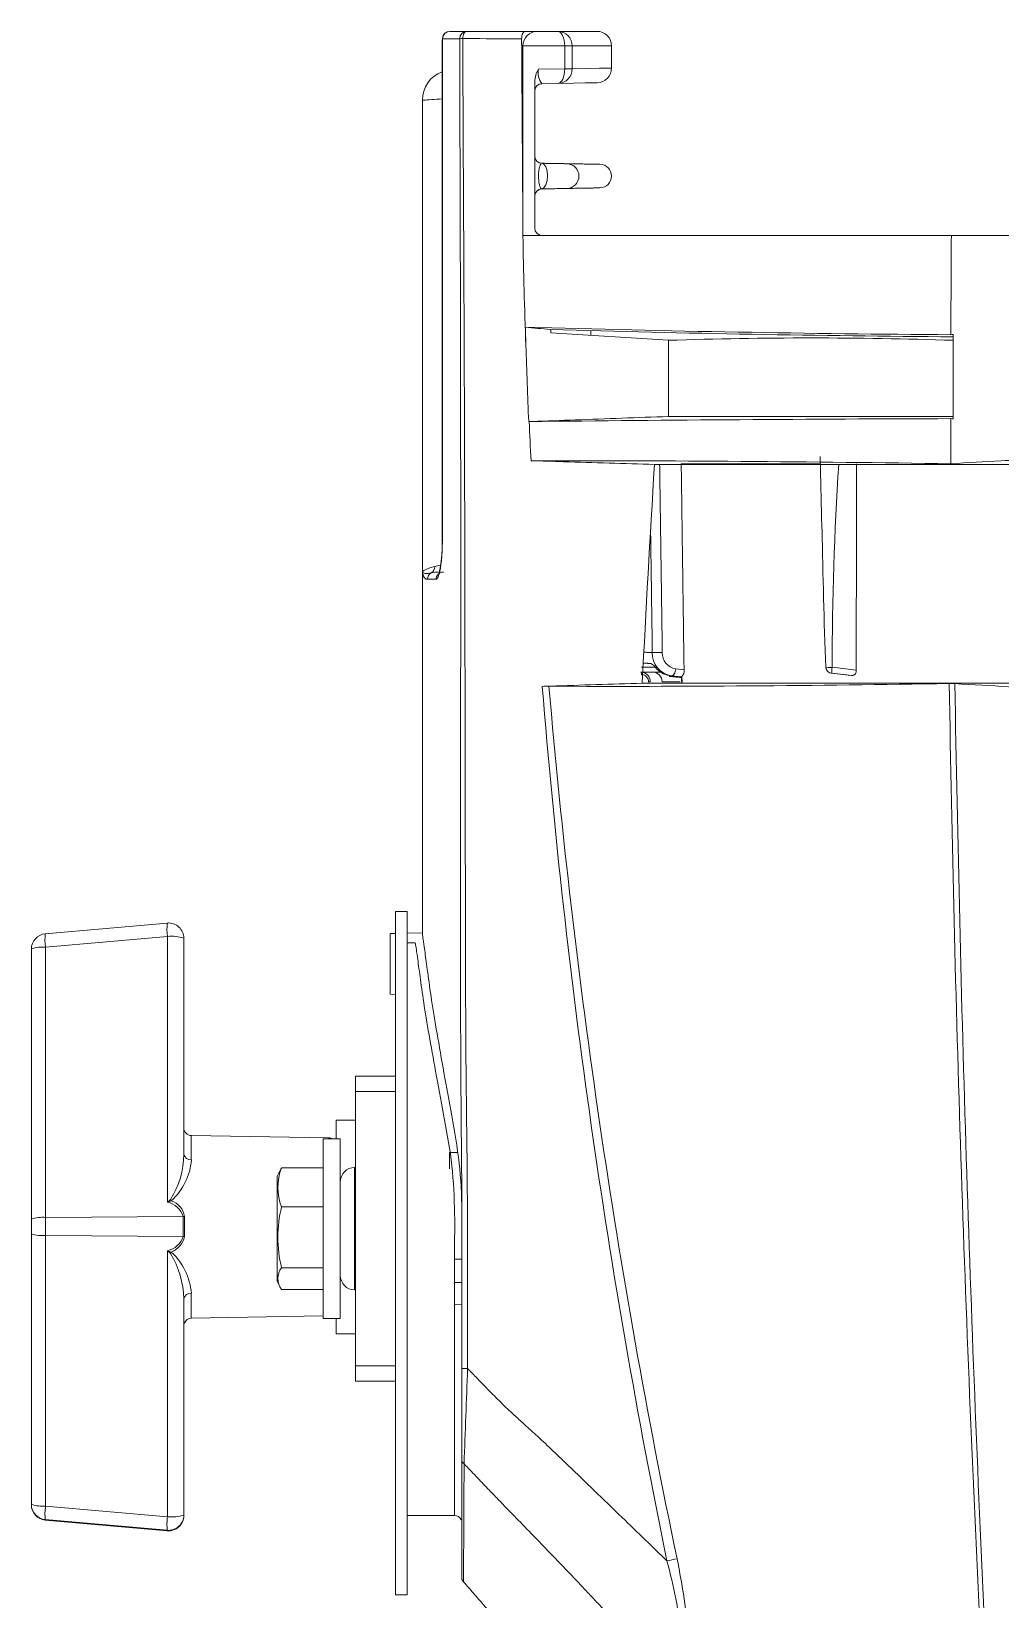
# Model space of a CAD drawing. Extents: x 9.3 to 87, y 1.1 to 68.8.
# Drawn here: x 32.32 to 36.29, y 6.65 to 13.08 of the extents above; entities that cross this region are included whole.
import ezdxf

# ---------------------------------------------------------------- set-up
doc = ezdxf.new("R2010")
doc.units = 0
doc.header["$MEASUREMENT"] = 0
doc.linetypes.add('SLD-Solid', pattern=[0])
doc.layers.add('OBJECT', color=7, linetype='CONTINUOUS')

msp = doc.modelspace()

# ---------------------------------------------------------------- linework, layer by layer
at = {"layer": 'OBJECT', "linetype": 'SLD-Solid', "lineweight": 15}
for p, q in [((34.0049, 13.0515), (34.0039, 13.0395)), ((34.0049, 13.0515), (34.0051, 13.049)), ((34.3445, 13.079), (34.3943, 13.079)), ((34.3943, 13.079), (34.4773, 13.079)), ((34.4773, 13.079), (34.6375, 13.079)), ((34.0038, 13.037), (34.0037, 10.989)), ((34.0041, 13.037), (34.0038, 13.037)), ((34.0039, 13.0395), (34.0041, 13.037)), ((34.3343, 12.243), (34.3343, 13.0194)), ((34.3343, 12.243), (34.3343, 13.019)), ((34.5055, 13.019), (34.3343, 13.019)), ((34.5055, 12.9256), (34.5055, 13.019)), ((34.5055, 13.019), (34.5361, 13.019)), ((34.5361, 13.019), (34.5361, 12.9256)), ((34.6975, 13.019), (34.5361, 13.019)), ((34.6975, 12.9284), (34.6975, 13.019)), ((34.3984, 12.9238), (34.5055, 12.9256)), ((34.5055, 12.9256), (34.5361, 12.9256)), ((34.3825, 12.8728), (34.3825, 12.273)), ((34.4784, 12.8656), (34.412, 12.8645)), ((33.9225, 12.7965), (33.9225, 10.8655)), ((36.0904, 12.243), (36.4106, 12.243)), ((34.9306, 11.813), (34.4494, 11.8438)), ((34.6125, 11.8524), (34.6125, 11.8333)), ((34.9306, 11.501), (34.9306, 11.813)), ((36.0985, 11.501), (34.9306, 11.501)), ((35.5533, 11.3373), (35.5601, 11.039)), ((35.5504, 11.3072), (34.9832, 11.3072)), ((34.8206, 10.4731), (34.8854, 10.4731)), ((34.826, 10.4538), (34.8649, 10.4538)), ((34.8649, 10.4538), (34.906, 10.4538)), ((34.9052, 10.4138), (34.9795, 10.4138)), ((34.9334, 10.4359), (34.9776, 10.4318)), ((34.9335, 10.4359), (34.9334, 10.4359)), ((34.9335, 10.4359), (34.9777, 10.4318)), ((34.9436, 10.4379), (34.9424, 10.4379)), ((34.9842, 10.4339), (34.9436, 10.4379)), ((34.9605, 10.4667), (34.9948, 10.4633)), ((34.9777, 10.4318), (34.9776, 10.4318)), ((34.9843, 10.4316), (34.9777, 10.4318)), ((34.9783, 10.4317), (34.9777, 10.4318)), ((35.598, 10.4497), (35.6799, 10.4391)), ((35.6005, 10.4494), (35.6815, 10.439)), ((35.6844, 10.439), (35.6008, 10.4494)), ((35.6013, 10.4737), (35.7006, 10.4613)), ((35.6844, 10.439), (35.6815, 10.439)), ((33.8125, 6.673), (33.8125, 9.473)), ((33.8125, 9.473), (33.8605, 9.473)), ((33.8605, 6.673), (33.8605, 9.473)), ((32.3766, 9.3813), (32.8766, 9.4252)), ((33.8125, 9.3828), (33.7905, 9.3825)), ((33.7905, 9.3825), (33.7905, 9.1335)), ((33.9227, 9.3848), (33.8605, 9.3837)), ((32.3195, 8.2116), (32.3195, 9.319)), ((32.8777, 9.3701), (32.3777, 9.3262)), ((32.3777, 9.3262), (32.3777, 8.2188)), ((32.8777, 8.2815), (32.8777, 9.3701)), ((32.9445, 9.363), (32.9445, 8.478)), ((33.7905, 9.1335), (33.8125, 9.1331)), ((33.6475, 8.798), (33.8125, 8.798)), ((33.6475, 8.798), (33.6475, 8.7355)), ((33.8125, 8.7355), (33.6475, 8.7355)), ((33.6475, 8.7355), (33.6475, 7.6105)), ((33.6475, 8.6177), (33.5695, 8.6177)), ((33.5695, 8.5405), (33.5695, 8.6177)), ((33.5388, 8.5448), (32.9752, 8.5547)), ((32.9752, 8.5547), (32.9752, 8.4551)), ((33.5855, 8.5405), (33.5155, 8.5405)), ((33.5155, 8.5405), (33.5155, 7.8055)), ((33.5388, 8.5405), (33.5388, 8.5448)), ((33.5855, 8.5405), (33.5855, 7.8055)), ((34.0668, 8.4845), (34.034, 8.4851)), ((34.034, 8.4851), (34.034, 8.4184)), ((33.5155, 8.4223), (33.3451, 8.4223)), ((33.6475, 8.4242), (33.6445, 8.4242)), ((33.6445, 8.4242), (33.6445, 7.9217)), ((33.3367, 8.4075), (33.3275, 8.3879)), ((33.3275, 8.3879), (33.3275, 7.958)), ((33.5155, 8.2624), (33.3451, 8.2624)), ((32.3195, 8.1517), (32.3195, 8.2116)), ((32.3777, 8.2188), (32.9418, 8.2234)), ((32.3777, 8.2188), (32.3777, 8.1452)), ((32.9418, 8.1411), (32.9418, 8.2234)), ((32.9473, 8.2234), (32.9473, 8.1411)), ((32.3195, 7.043), (32.3195, 8.1517)), ((32.3777, 8.1452), (32.3777, 7.0365)), ((32.3777, 8.1452), (32.9418, 8.1411)), ((32.8777, 6.9929), (32.8777, 8.0829)), ((34.0541, 8.048), (34.0841, 8.048)), ((33.5155, 8.0131), (33.3451, 8.0131)), ((32.9752, 7.9081), (32.9752, 7.8057)), ((33.3275, 7.958), (33.3367, 7.9384)), ((33.5155, 7.9237), (33.3451, 7.9237)), ((33.6445, 7.9217), (33.6475, 7.9217)), ((34.0541, 7.9525), (34.0841, 7.9531)), ((32.9445, 7.8854), (32.9445, 6.9994)), ((34.0541, 7.8612), (34.0855, 7.8617)), ((32.9752, 7.8057), (33.5155, 7.8152)), ((33.5155, 7.8055), (33.5855, 7.8055)), ((33.5695, 7.7427), (33.5695, 7.8055)), ((33.5695, 7.7427), (33.6475, 7.7427)), ((33.6475, 7.6105), (33.8125, 7.6105)), ((33.6475, 7.6105), (33.6475, 7.548)), ((33.8125, 7.548), (33.6475, 7.548)), ((32.3195, 7.0414), (32.3195, 7.043)), ((32.3777, 7.0365), (32.8777, 6.9929)), ((32.8766, 6.9371), (32.3766, 6.9807)), ((32.3766, 6.9807), (32.3766, 6.9791)), ((32.3766, 6.9791), (32.8766, 6.9352)), ((32.9445, 6.9994), (32.9445, 6.9975)), ((33.8605, 6.998), (34.0538, 6.998)), ((32.8766, 6.9352), (32.8766, 6.9371)), ((33.8125, 6.673), (33.8605, 6.673))]:
    msp.add_line(p, q, dxfattribs=at)
at = {"layer": 'OBJECT', "linetype": 'SLD-Solid', "lineweight": 15, "flags": 128}
for points in [[(34.0875, 13.0493), (34.0878, 13.0551), (34.0888, 13.0607), (34.0904, 13.0658), (34.0925, 13.0703), (34.0951, 13.074), (34.098, 13.0767), (34.1012, 13.0784), (34.1045, 13.079)], [(34.5055, 13.019), (34.5049, 13.0307), (34.5033, 13.0419), (34.5007, 13.0523), (34.4972, 13.0614), (34.493, 13.0688), (34.4881, 13.0744), (34.4828, 13.0778), (34.4773, 13.079)], [(34.5055, 12.9256), (34.5051, 12.914), (34.5037, 12.9028), (34.5012, 12.8924), (34.4979, 12.8834), (34.4937, 12.8759), (34.489, 12.8703), (34.4838, 12.8669), (34.4784, 12.8656)], [(34.5361, 12.9256), (34.5997, 12.9267), (34.6476, 12.9276), (34.6795, 12.9281), (34.6955, 12.9284), (34.6975, 12.9284)], [(34.6386, 12.8684), (34.6366, 12.8684), (34.6207, 12.8681), (34.589, 12.8676), (34.5415, 12.8667), (34.4784, 12.8656)], [(34.4114, 12.5385), (34.4207, 12.5345), (34.4284, 12.5234), (34.4336, 12.5069), (34.4353, 12.4873), (34.4335, 12.4675), (34.4283, 12.4504), (34.4205, 12.4385), (34.4113, 12.4335)], [(34.0041, 10.989), (34.0038, 10.989), (34.0038, 10.989)], [(34.0036, 10.9839), (34.0034, 10.9648), (34.0016, 10.9293), (33.9984, 10.8986), (33.9943, 10.874), (33.99, 10.858), (33.9886, 10.8545), (33.9914, 10.8577), (34.0007, 10.8629), (34.0082, 10.8628)], [(33.9225, 10.8655), (33.9225, 10.865), (33.9223, 10.8629)], [(33.9223, 10.8596), (33.9223, 10.7332), (33.9222, 10.4726), (33.9222, 10.2147), (33.9221, 9.9589), (33.9222, 9.7025), (33.9226, 9.4425), (33.9226, 9.3836)], [(34.8177, 10.4538), (34.8184, 10.4536), (34.819, 10.453), (34.8196, 10.452), (34.8201, 10.4506), (34.8206, 10.4489), (34.8208, 10.4471), (34.821, 10.445), (34.821, 10.443)], [(34.8557, 10.4138), (34.8559, 10.4137), (34.8557, 10.4135), (34.8553, 10.4134), (34.8545, 10.4133), (34.8535, 10.4132), (34.8523, 10.4131), (34.8508, 10.413), (34.8492, 10.413)], [(34.8826, 10.4662), (34.8829, 10.4661), (34.8834, 10.4661)], [(34.9605, 10.4667), (34.9597, 10.461), (34.9584, 10.4555), (34.9566, 10.4505), (34.9545, 10.4461), (34.952, 10.4426), (34.9493, 10.4399), (34.9464, 10.4384), (34.9436, 10.4379)], [(34.9842, 10.4343), (34.985, 10.4233), (34.9862, 10.4079)]]:
    msp.add_lwpolyline(points, dxfattribs=at)
at = {"layer": 'OBJECT', "linetype": 'SLD-Solid', "lineweight": 15}
for centre, radius, start, end in [((34.0348, 13.049), 0.03, 90, 175.22153), ((34.035, 13.0491), 0.0298, 90.29875, 180.29704), ((34.1048, 13.0492), 0.0297, 90.55643, 180.54658), ((34.0889, 12.7605), 0.2888, 90.27581, 92.74231), ((34.3943, 13.019), 0.06, 90.00033, 179.61736), ((34.4767, 13.0196), 0.0594, 359.42173, 89.41031), ((34.6375, 13.019), 0.06, 0, 90), ((34.0338, 13.037), 0.03, 175.25123, 180.00132), ((34.2743, 13.019), 0.06, 0, 0.3796), ((34.4829, 12.8694), 0.1004, 147.23992, 178.08289), ((34.4707, 12.9091), 0.0738, 168.53922, 217.23038), ((34.4767, 12.925), 0.0594, 271.5764, 0.61194), ((34.6375, 12.9284), 0.06, 271, 1.07594), ((34.0414, 12.8006), 0.1183, 108.54999, 181.94446), ((34.4125, 12.8345), 0.03, 91, 180), ((34.4125, 12.5684), 0.03, 180.00312, 268.84619), ((34.5132, 12.486), 0.0507, 271.7308, 88.20289), ((34.6492, 12.486), 0.0483, 270.9983, 89.0017), ((34.4125, 12.4036), 0.03, 92.30248, 179.97075), ((34.4125, 12.4035), 0.03, 91.00001, 179.99987), ((34.4125, 12.273), 0.03, 180.00023, 269.9997), ((36.7003, 95.9641), 84.1305, 268.395122, 269.583349), ((36.6748, 89.4693), 77.6441, 268.357293, 269.574752), ((35.5146, -5.6971), 17.5198, 88.08994, 91.91006), ((36.7605, -211.0045), 222.4976, 90.173088, 90.618218), ((34.4332, -98.3758), 109.6956, 89.135218, 90.034129), ((49.3502, 10.4385), 13.7489, 176.38896, 179.85328), ((64.0386, 11.4949), 28.4816, 180.91766, 182.05662), ((33.9926, 10.7646), 0.1228, 99.33128, 124.78497), ((33.9431, 10.8854), 0.0297, 300.72681, 0.83539), ((33.9734, 10.834), 0.03, 120.2764, 179.9938), ((34.0085, 10.834), 0.0301, 134.31301, 180.00362), ((34.8033, 10.4043), 0.1011, 37.65498, 57.07428), ((34.8852, 10.9851), 0.4516, 267.39951, 272.60049), ((34.9597, 10.5315), 0.095, 178.51691, 260.23747), ((34.9699, 10.5303), 0.0643, 176.747, 261.6581), ((34.8169, 10.415), 0.0389, 358.32592, 88.77821), ((34.8205, 10.4142), 0.0287, 357.45926, 88.96861), ((34.8645, 10.4131), 0.0407, 1.00201, 89.35736), ((34.9519, 10.5336), 0.0961, 224.57613, 264.3617), ((34.9786, 10.4417), 0.01, 264.7143, 268.60644), ((34.9621, 10.4588), 0.033, 314.54495, 7.93595), ((35.6004, 10.4746), 0.0252, 187.53592, 270.33979), ((35.6604, 10.4596), 0.0604, 168.09176, 189.64059), ((64.0318, 12.7886), 29.7145, 184.62022, 191.60393), ((34.7152, 90.8984), 80.5033, 269.804934, 270.972695), ((64.4518, 12.9746), 30.1213, 184.91169, 191.78931), ((156.1035, 12.3869), 120.038, 180.945245, 182.801591), ((166.7816, 12.5896), 130.695, 180.957175, 182.66167), ((33.0947, 9.402), 0.2194, 173.91815, 188.34378), ((32.882, 9.363), 0.0625, 90, 95.01863), ((32.882, 9.363), 0.0625, 0.00058, 95.00019), ((32.382, 9.319), 0.0625, 94.99961, 179.9995), ((32.364, 9.1976), 0.1294, 83.94967, 110.12543), ((32.5947, 9.3581), 0.2194, 173.91832, 188.34377), ((32.895, 9.2164), 0.1547, 71.31701, 96.42849), ((32.9758, 8.5859), 0.0313, 180, 269), ((33.5383, 8.5136), 0.0313, 59.29397, 89), ((32.5962, 8.4802), 0.3483, 327.44347, 359.63407), ((32.726, 8.4732), 0.2499, 311.98227, 355.83327), ((32.972, 8.4828), 0.0279, 189.88899, 276.59522), ((33.5431, 8.3423), 0.2136, 158.02412, 201.97588), ((33.6455, 8.3642), 0.06, 91, 180), ((33.047, 8.3873), 0.1834, 211.02492, 212.99387), ((32.8591, 8.1965), 0.0869, 17.96629, 77.6768), ((32.8681, 8.2114), 0.0801, 8.61383, 71.75276), ((33.8433, 8.1377), 0.5136, 165.9544, 194.0456), ((32.364, 8.0902), 0.1294, 83.94966, 110.12545), ((32.9462, 7.6815), 0.5419, 89.88453, 90.46082), ((32.364, 8.286), 0.1415, 251.68319, 275.54744), ((32.859, 8.1679), 0.0871, 282.40354, 342.06955), ((32.8564, 8.1628), 0.0934, 293.17115, 346.57523), ((32.9462, 8.7391), 0.5981, 269.58236, 270.10453), ((33.0529, 7.9734), 0.1904, 147.08398, 148.98335), ((32.5705, 7.8765), 0.3741, 1.35804, 31.41404), ((32.7173, 7.887), 0.2588, 4.67905, 47.19962), ((33.4025, 7.9684), 0.0728, 142.09187, 217.90813), ((33.6455, 7.9817), 0.06, 180, 269), ((32.9719, 7.8805), 0.0279, 83.20877, 169.75087), ((32.9758, 7.7745), 0.0313, 91, 180), ((34.1023, 5.068), 2.5319, 89.87523, 90.41812), ((78.613, 5.7502), 44.5436, 177.62003, 178.12283), ((34.1055, 7.2273), 0.0217, 181.86544, 235.90784), ((118.3695, 6.5839), 84.2785, 179.574818, 179.903691), ((32.364, 7.1773), 0.1415, 251.6832, 275.54739), ((32.382, 7.043), 0.0625, 180.0005, 265.00039), ((32.382, 7.0414), 0.0625, 180.00046, 265.00043), ((32.6011, 7.0042), 0.2257, 171.78696, 185.9782), ((33.1011, 6.9607), 0.2257, 171.78691, 185.97839), ((32.882, 6.9994), 0.0625, 264.99965, 359.99951), ((32.882, 6.9975), 0.0625, 264.99978, 359.99938), ((32.895, 7.1614), 0.1694, 264.1233, 286.99199), ((34.0538, 6.968), 0.03, 22.50673, 90), ((33.1294, 15.437), 8.8101, 281.75793, 282.03212), ((32.936, 6.2664), 2.0621, 6.47266, 15.33428), ((34.1138, 6.7399), 0.03, 179.99967, 190.04613), ((34.1138, 6.7399), 0.03, 179.99967, 190.04613), ((34.1248, 6.7536), 0.0438, 207.96869, 219.79716)]:
    msp.add_arc(centre, radius, start, end, dxfattribs=at)
msp.add_ellipse((38.1691, 10.122), major_axis=(3.6146, -0.2985), ratio=0.028889, start_param=2.657189, end_param=2.681949, dxfattribs=at)
for points, degree in [([(34.0051, 13.049), (34.0048, 13.045), (34.0045, 13.041), (34.0041, 13.037)], 3), ([(34.0751, 13.049), (34.0482, 13.049), (34.0249, 13.049), (34.0051, 13.049)], 3), ([(34.0348, 13.079), (34.0545, 13.079), (34.0778, 13.079), (34.1045, 13.079)], 3), ([(34.329, 13.0486), (34.3309, 12.78), (34.3326, 12.5115), (34.3343, 12.243)], 3), ([(34.0041, 13.037), (34.0041, 12.3543), (34.0045, 11.6717), (34.0041, 10.989)], 3), ([(34.3343, 12.243), (34.3368, 12.0931), (34.3411, 11.9434), (34.3466, 11.7937)], 3), ([(36.0904, 12.243), (36.0895, 12.1073), (36.0889, 11.9716), (36.0885, 11.8359)], 3), ([(34.3441, 11.8667), (34.3449, 11.8423), (34.3457, 11.818), (34.3466, 11.7937)], 3), ([(34.4494, 11.8438), (34.4493, 11.8482), (34.4491, 11.8527), (34.449, 11.8571)], 3), ([(36.0885, 11.8359), (36.0919, 11.8362), (36.0952, 11.8365), (36.0985, 11.8368)], 3), ([(36.0985, 11.4916), (36.0985, 11.6067), (36.0985, 11.7218), (36.0985, 11.8368)], 3), ([(34.3466, 11.7923), (34.3466, 11.7928), (34.3466, 11.7932), (34.3466, 11.7937)], 3), ([(34.3466, 11.7923), (34.3499, 11.6882), (34.3537, 11.5841), (34.3581, 11.48)], 3), ([(34.3598, 11.4801), (34.3592, 11.48), (34.3586, 11.48), (34.3581, 11.48)], 3), ([(34.3598, 11.4801), (34.3623, 11.4266), (34.365, 11.3732), (34.3678, 11.3198)], 3), ([(36.0883, 11.492), (36.0884, 11.4304), (36.0886, 11.3689), (36.0888, 11.3073)], 3), ([(36.0985, 11.4916), (36.0951, 11.4918), (36.0917, 11.4919), (36.0883, 11.492)], 3), ([(34.3678, 11.3198), (34.4122, 11.3184), (34.4565, 11.317), (34.5009, 11.3157)], 3), ([(34.5009, 11.3157), (34.6251, 11.3119), (34.7494, 11.3081), (34.8737, 11.3044)], 3), ([(34.8234, 10.4081), (34.8383, 10.707), (34.8551, 11.0058), (34.8737, 11.3044)], 3), ([(34.8737, 11.3044), (34.8814, 11.3044), (34.8893, 11.3044), (34.8972, 11.3044)], 3), ([(34.8948, 11.3044), (34.9057, 10.534)], 1), ([(34.9832, 11.3072), (34.9948, 10.4633)], 1), ([(35.7006, 10.4613), (35.7015, 11.3072)], 1), ([(33.9946, 10.864), (33.9803, 10.864), (33.9682, 10.8623), (33.9582, 10.8599)], 3), ([(33.9784, 10.834), (33.9639, 10.834), (33.9522, 10.834), (33.9433, 10.834)], 3), ([(34.8279, 10.4898), (34.8583, 10.4892)], 1), ([(34.8305, 10.5348), (34.8647, 10.534)], 1), ([(35.5754, 10.4728), (35.5754, 10.4713)], 1), ([(35.6008, 10.4494), (35.6005, 10.4494)], 1), ([(35.6013, 10.472), (35.6013, 10.4737)], 1), ([(35.6815, 10.439), (35.68, 10.4393)], 1), ([(34.4139, 10.3951), (34.4246, 10.3954), (34.4352, 10.3958), (34.4459, 10.3961)], 3), ([(34.4139, 10.3951), (34.425, 10.3954), (34.4345, 10.3956), (34.4411, 10.3956)], 3), ([(34.4459, 10.3961), (34.5718, 10.4003), (34.6976, 10.4043), (34.8234, 10.4081)], 3), ([(34.8234, 10.4081), (34.8396, 10.408), (34.8562, 10.408), (34.8732, 10.4079)], 3), ([(36.5445, 10.3812), (36.398, 10.3893), (36.2515, 10.3976), (36.1049, 10.4063)], 3), ([(33.8932, 9.3443), (33.8823, 9.3444), (33.8714, 9.3444), (33.8605, 9.3444)], 3), ([(33.3451, 8.4223), (33.3381, 8.4069)], 1)]:
    msp.add_open_spline(points, degree=degree, dxfattribs=at)
for points, knots in [([(34.0838, 7.5998), (34.0838, 7.7134), (34.0839, 7.8269), (34.0839, 7.9972), (34.0839, 8.0539), (34.0838, 8.1675), (34.0839, 8.2242), (34.0837, 8.3945), (34.0823, 8.508), (34.0802, 8.7351), (34.0796, 8.8486), (34.0788, 9.0757), (34.0788, 9.1892), (34.0788, 9.4163), (34.0788, 9.5298), (34.0789, 9.8704), (34.079, 10.0974), (34.0792, 10.5515), (34.0793, 10.7786), (34.0793, 11.2327), (34.0791, 11.4598), (34.0784, 11.9138), (34.0778, 12.1409), (34.0764, 12.5949), (34.0758, 12.8219), (34.0751, 13.049)], [0, 0, 0, 0, 0.0625, 0.0625, 0.09375, 0.09375, 0.125, 0.125, 0.1875, 0.1875, 0.25, 0.25, 0.3125, 0.3125, 0.375, 0.375, 0.5, 0.5, 0.625, 0.625, 0.75, 0.75, 0.875, 0.875, 1, 1, 1, 1]), ([(34.0875, 13.0493), (34.0887, 12.8223), (34.0898, 12.5952), (34.0921, 12.1412), (34.0931, 11.9141), (34.0948, 11.46), (34.0954, 11.233), (34.0964, 10.7788), (34.0968, 10.5517), (34.0975, 10.0976), (34.0979, 9.8705), (34.0985, 9.5299), (34.0988, 9.4164), (34.0993, 9.1893), (34.0995, 9.0758), (34.101, 8.8487), (34.102, 8.7352), (34.1048, 8.5081), (34.1063, 8.3946), (34.107, 8.1675), (34.1071, 8.054), (34.1075, 7.8269), (34.1077, 7.7134), (34.1078, 7.5999)], [0, 0, 0, 0, 0.125, 0.125, 0.25, 0.25, 0.375, 0.375, 0.5, 0.5, 0.625, 0.625, 0.6875, 0.6875, 0.75, 0.75, 0.8125, 0.8125, 0.875, 0.875, 0.9375, 0.9375, 1, 1, 1, 1]), ([(34.329, 13.0486), (34.3125, 13.0486), (34.2961, 13.0487), (34.2796, 13.0487), (34.2155, 13.0489), (34.1515, 13.0491), (34.0875, 13.0493)], [0, 0, 0, 0, 0.001524, 0.001524, 0.001524, 0.007445876, 0.007445876, 0.007445876, 0.007445876]), ([(34.1045, 13.079), (34.143, 13.079), (34.1816, 13.079), (34.2201, 13.079), (34.2616, 13.079), (34.303, 13.079), (34.3445, 13.079)], [0, 0, 0, 0, 0.003565496, 0.003565496, 0.003565496, 0.007398941, 0.007398941, 0.007398941, 0.007398941]), ([(34.3445, 13.079), (34.3424, 13.079), (34.3404, 13.0782), (34.3366, 13.0751), (34.3349, 13.0729), (34.3306, 13.0644), (34.329, 13.0565), (34.329, 13.0486)], [0, 0, 0, 0, 0.25, 0.25, 0.5, 0.5, 1, 1, 1, 1]), ([(34.3821, 13.079), (34.3923, 13.079), (34.4172, 13.079), (34.4432, 13.079), (34.4588, 13.079), (34.4583, 13.079), (34.4582, 13.079)], [0, 0, 0, 0, 0.208737, 0.512101, 0.815465, 1, 1, 1, 1]), ([(34.0037, 12.8021), (33.9884, 12.8011), (33.9543, 12.7986), (33.9274, 12.7967), (33.9251, 12.7966), (33.924, 12.7965)], [0, 0, 0, 0, 0.307524, 0.683228, 1, 1, 1, 1]), ([(34.4119, 12.5384), (34.4103, 12.5384), (34.4088, 12.5374), (34.4058, 12.5332), (34.4044, 12.53), (34.4024, 12.5235), (34.4018, 12.5211), (34.4007, 12.5156), (34.4002, 12.5126), (34.3994, 12.5061), (34.3991, 12.5025), (34.3986, 12.4952), (34.3985, 12.4914), (34.3984, 12.4836), (34.3985, 12.4797), (34.3989, 12.4723), (34.3992, 12.4686), (34.4003, 12.4585), (34.4013, 12.4526), (34.405, 12.4388), (34.4082, 12.4341), (34.4113, 12.4335)], [0, 0, 0, 0, 0.125, 0.125, 0.25, 0.25, 0.3125, 0.3125, 0.375, 0.375, 0.4375, 0.4375, 0.5, 0.5, 0.5625, 0.5625, 0.625, 0.625, 0.75, 0.75, 1, 1, 1, 1]), ([(34.4114, 12.5385), (34.4141, 12.5384), (34.4193, 12.5383), (34.427, 12.5382), (34.4344, 12.5381), (34.4415, 12.5379), (34.4484, 12.5378), (34.455, 12.5377), (34.4613, 12.5376), (34.4675, 12.5375), (34.4733, 12.5374), (34.4808, 12.5372), (34.4893, 12.5371), (34.4981, 12.5369), (34.5053, 12.5368), (34.511, 12.5367), (34.5136, 12.5367), (34.5148, 12.5366)], [0, 0, 0, 0, 0.050185, 0.100023, 0.149614, 0.199062, 0.248473, 0.29795, 0.347598, 0.397519, 0.447817, 0.498589, 0.600283, 0.700421, 0.799846, 0.89942, 1, 1, 1, 1]), ([(34.5148, 12.5366), (34.5187, 12.5366), (34.5264, 12.5364), (34.5374, 12.5363), (34.5475, 12.5361), (34.557, 12.5359), (34.5657, 12.5358), (34.5798, 12.5355), (34.5975, 12.5352), (34.6139, 12.5349), (34.6251, 12.5347), (34.6327, 12.5346), (34.639, 12.5345), (34.6439, 12.5344), (34.6473, 12.5343), (34.6496, 12.5343), (34.6499, 12.5343), (34.65, 12.5343)], [0, 0, 0, 0, 0.045157, 0.088912, 0.131266, 0.172222, 0.211781, 0.249947, 0.374926, 0.499933, 0.571396, 0.64283, 0.714247, 0.78566, 0.857081, 0.928524, 1, 1, 1, 1]), ([(34.4113, 12.4335), (34.4113, 12.4335), (34.4113, 12.4335), (34.4113, 12.4335), (34.4115, 12.4335), (34.4118, 12.4335), (34.412, 12.4335), (34.412, 12.4335), (34.412, 12.4335), (34.412, 12.4335)], [-0.00000006, -0.00000006, -0.00000006, -0.00000006, 0, 0, 0, 0.00008830403, 0.00008830403, 0.00008830403, 0.00008836403, 0.00008836403, 0.00008836403, 0.00008836403]), ([(34.5148, 12.4353), (34.5142, 12.4353), (34.513, 12.4352), (34.5107, 12.4352), (34.508, 12.4351), (34.5049, 12.4351), (34.5015, 12.435), (34.4976, 12.435), (34.4934, 12.4349), (34.4887, 12.4348), (34.4837, 12.4347), (34.4766, 12.4346), (34.4672, 12.4344), (34.4549, 12.4342), (34.4415, 12.434), (34.4273, 12.4337), (34.4171, 12.4336), (34.412, 12.4335)], [0, 0, 0, 0, 0.051065, 0.101782, 0.15226, 0.202611, 0.252946, 0.303378, 0.354018, 0.404976, 0.456361, 0.508278, 0.608033, 0.7063, 0.803854, 0.90149, 1, 1, 1, 1]), ([(34.65, 12.4376), (34.65, 12.4376), (34.6499, 12.4376), (34.6492, 12.4376), (34.6482, 12.4376), (34.6467, 12.4376), (34.6449, 12.4375), (34.6427, 12.4375), (34.6401, 12.4375), (34.637, 12.4374), (34.6336, 12.4373), (34.6298, 12.4373), (34.6256, 12.4372), (34.6209, 12.4371), (34.6122, 12.437), (34.5975, 12.4367), (34.5748, 12.4363), (34.5473, 12.4358), (34.526, 12.4355), (34.5148, 12.4353)], [0, 0, 0, 0, 0.038484, 0.076959, 0.115425, 0.153885, 0.19234, 0.230793, 0.269246, 0.307701, 0.346159, 0.384623, 0.423094, 0.461574, 0.500066, 0.625046, 0.750054, 0.868724, 1, 1, 1, 1]), ([(34.3343, 12.243), (34.4462, 12.243), (34.5677, 12.243), (34.7643, 12.243), (34.832, 12.243), (34.9717, 12.243), (35.0436, 12.243), (35.1548, 12.243), (35.1923, 12.243), (35.2683, 12.243), (35.3067, 12.243), (35.4232, 12.243), (35.5026, 12.243), (35.7458, 12.243), (35.9147, 12.243), (36.0904, 12.243)], [0, 0, 0, 0, 0.25, 0.25, 0.375, 0.375, 0.5, 0.5, 0.5625, 0.5625, 0.625, 0.625, 0.75, 0.75, 1, 1, 1, 1]), ([(34.449, 11.8571), (34.4483, 11.8572), (34.4476, 11.8573), (34.4469, 11.8573), (34.4126, 11.8605), (34.3784, 11.8636), (34.3441, 11.8667)], [0.01228681, 0.01228681, 0.01228681, 0.01228681, 0.012341304, 0.012341304, 0.012341304, 0.014962425, 0.014962425, 0.014962425, 0.014962425]), ([(34.3581, 11.48), (34.3634, 11.4802), (34.3687, 11.4804), (34.374, 11.4806), (34.4324, 11.4827), (34.4908, 11.4848), (34.5492, 11.487), (34.6128, 11.4893), (34.6764, 11.4916), (34.7399, 11.4939), (34.8035, 11.4963), (34.8671, 11.4986), (34.9306, 11.501)], [0.01296288, 0.01296288, 0.01296288, 0.01296288, 0.01336678, 0.01336678, 0.01336678, 0.01782238, 0.01782238, 0.01782238, 0.02267014, 0.02267014, 0.02267014, 0.0275179, 0.0275179, 0.0275179, 0.0275179]), ([(36.0888, 11.3073), (36.1573, 11.3114), (36.2259, 11.3154), (36.2944, 11.3193), (36.3825, 11.3243), (36.4706, 11.3293), (36.5587, 11.3342)], [0, 0, 0, 0, 0.01018856, 0.01018856, 0.01018856, 0.02327874, 0.02327874, 0.02327874, 0.02327874]), ([(36.7365, 11.3044), (36.642, 11.3044), (36.5491, 11.3044), (36.4124, 11.3044), (36.3672, 11.3044), (36.2777, 11.3044), (36.2334, 11.3044), (36.1023, 11.3044), (36.0172, 11.3044), (35.893, 11.3044), (35.8521, 11.3044), (35.7716, 11.3044), (35.7318, 11.3044), (35.6148, 11.3044), (35.5396, 11.3044), (35.4309, 11.3044), (35.3954, 11.3044), (35.3258, 11.3044), (35.2916, 11.3044), (35.1249, 11.3044), (35.0045, 11.3044), (34.8972, 11.3044)], [0, 0, 0, 0, 0.125, 0.125, 0.1875, 0.1875, 0.25, 0.25, 0.375, 0.375, 0.4375, 0.4375, 0.5, 0.5, 0.625, 0.625, 0.6875, 0.6875, 0.75, 0.75, 1, 1, 1, 1]), ([(34.0041, 10.989), (34.0041, 10.9773), (34.0039, 10.966), (34.0032, 10.9493), (34.0029, 10.9438), (34.0022, 10.9332), (34.0019, 10.9281), (34.0006, 10.9132), (33.9996, 10.9039), (33.9974, 10.8872), (33.9962, 10.8797), (33.9937, 10.8664), (33.9923, 10.8606), (33.9896, 10.8508), (33.9882, 10.8468), (33.9854, 10.8403), (33.984, 10.838), (33.9812, 10.8348), (33.9798, 10.834), (33.9784, 10.834)], [0, 0, 0, 0, 0.125, 0.125, 0.1875, 0.1875, 0.25, 0.25, 0.375, 0.375, 0.5, 0.5, 0.625, 0.625, 0.75, 0.75, 0.875, 0.875, 1, 1, 1, 1]), ([(34.8647, 10.534), (34.8644, 10.554), (34.863, 10.6538), (34.8607, 10.8167), (34.8588, 10.9597), (34.8579, 11.0227)], [0, 0, 0, 0, 0.122615, 0.613076, 1, 1, 1, 1]), ([(33.9433, 10.834), (33.9416, 10.8342), (33.9341, 10.835), (33.9259, 10.8451), (33.9213, 10.8632), (33.9225, 10.8598), (33.9226, 10.8596)], [0, 0, 0, 0, 0.131335, 0.551314, 0.971316, 1, 1, 1, 1]), ([(33.9582, 10.8599), (33.9558, 10.8594), (33.9435, 10.8569), (33.9277, 10.8578), (33.9223, 10.8631), (33.9224, 10.8629), (33.9224, 10.8629)], [0, 0, 0, 0, 0.103459, 0.535457, 0.988226, 1, 1, 1, 1]), ([(33.9224, 10.8629), (33.9224, 10.8629), (33.9224, 10.8629), (33.9245, 10.8599), (33.9326, 10.8561), (33.9472, 10.8583), (33.9489, 10.8586)], [0, 0, 0, 0, 0.029899, 0.204716, 0.904422, 1, 1, 1, 1]), ([(33.9727, 10.8858), (33.9799, 10.8884), (33.9873, 10.891), (33.997, 10.8918), (33.9973, 10.8918)], [0, 0, 0, 0, 0.975372, 1, 1, 1, 1]), ([(33.9226, 10.8596), (33.9231, 10.8578), (33.9242, 10.854), (33.9328, 10.835), (33.9408, 10.8342), (33.9433, 10.834)], [0, 0, 0, 0, 0.390963, 0.810988, 1, 1, 1, 1]), ([(34.9424, 10.4379), (34.9484, 10.4373), (34.9589, 10.4363), (34.9697, 10.4353), (34.9744, 10.4348)], [0, 0, 0, 0, 0.560904, 1, 1, 1, 1]), ([(34.9843, 10.4343), (34.9843, 10.4343), (34.9841, 10.4345), (34.9848, 10.4349), (34.9853, 10.4353)], [0, 0, 0, 0, 0.241606, 1, 1, 1, 1]), ([(34.9853, 10.4353), (34.9858, 10.4286), (34.9865, 10.4195), (34.9872, 10.4104), (34.9873, 10.4079)], [0, 0, 0, 0, 0.728219, 1, 1, 1, 1]), ([(35.5754, 10.4713), (35.578, 10.4715), (35.5834, 10.4719), (35.5952, 10.472), (35.6013, 10.472)], [0, 0, 0, 0, 0.488034, 1, 1, 1, 1]), ([(35.7006, 10.4613), (35.7004, 10.4587), (35.7, 10.4535), (35.6971, 10.4467), (35.6928, 10.4417), (35.6883, 10.4393), (35.6854, 10.4391), (35.6844, 10.439)], [0, 0, 0, 0, 0.221449, 0.442935, 0.66337, 0.882265, 1, 1, 1, 1]), ([(34.873, 10.4079), (34.8873, 10.4079), (34.9016, 10.4079), (34.9307, 10.4079), (34.9455, 10.4079), (34.9906, 10.4079), (35.0215, 10.4079), (35.1173, 10.4079), (35.1848, 10.4079), (35.2917, 10.4079), (35.3282, 10.4079), (35.4028, 10.4079), (35.4409, 10.4079), (35.5576, 10.4079), (35.6387, 10.4079), (35.8071, 10.4079), (35.8941, 10.4079), (36.0733, 10.4079), (36.1654, 10.4079), (36.4499, 10.4079), (36.6473, 10.4079), (36.8525, 10.4079)], [0, 0, 0, 0, 0.03125, 0.03125, 0.0625, 0.0625, 0.125, 0.125, 0.25, 0.25, 0.3125, 0.3125, 0.375, 0.375, 0.5, 0.5, 0.625, 0.625, 0.75, 0.75, 1, 1, 1, 1]), ([(36.0818, 10.4067), (36.0866, 10.4067), (36.0909, 10.4067), (36.0987, 10.4066), (36.1021, 10.4065), (36.1049, 10.4063)], [0, 0, 0, 0, 0.5, 0.5, 1, 1, 1, 1]), ([(33.9228, 9.3772), (33.9227, 9.3797), (33.9227, 9.3816), (33.9227, 9.3841), (33.9227, 9.3848), (33.9227, 9.3848)], [0, 0, 0, 0, 0.5, 0.5, 1, 1, 1, 1]), ([(34.0538, 7.0002), (34.0538, 7.0017), (34.0538, 7.0048), (34.0538, 7.0501), (34.0538, 7.1258), (34.0537, 7.233), (34.0537, 7.3655), (34.0538, 7.5223), (34.0539, 7.6936), (34.0543, 7.8767), (34.0534, 8.0653), (34.0564, 8.261), (34.0441, 8.4568), (34.0076, 8.6447), (33.9766, 8.8175), (33.9482, 8.9721), (33.9268, 9.1032), (33.9121, 9.2111), (33.9023, 9.283), (33.8958, 9.3274), (33.8941, 9.3387), (33.8932, 9.3443)], [0, 0, 0, 0, 0.047066, 0.101199, 0.156901, 0.211034, 0.266736, 0.320868, 0.376569, 0.428352, 0.481504, 0.53519, 0.590535, 0.645599, 0.702241, 0.755199, 0.809618, 0.86329, 0.918508, 0.958929, 1, 1, 1, 1]), ([(33.9228, 9.3772), (33.9234, 9.3727), (33.9248, 9.3635), (33.9317, 9.3155), (33.9419, 9.2385), (33.9564, 9.1294), (33.9782, 8.9934), (34.0065, 8.8359), (34.0377, 8.6588), (34.0734, 8.4699), (34.0868, 8.2675), (34.084, 8.1273), (34.0841, 7.9932), (34.0841, 7.8654), (34.084, 7.6829), (34.0838, 7.5077), (34.0837, 7.3472), (34.0837, 7.2603), (34.0837, 7.2178)], [0, 0, 0, 0, 0.058692, 0.118695, 0.185519, 0.254206, 0.321207, 0.390143, 0.45783, 0.527371, 0.59493, 0.664892, 0.668685, 0.731589, 0.79606, 0.863705, 0.933314, 1, 1, 1, 1]), ([(32.8777, 8.2815), (32.8778, 8.2816), (32.8818, 8.2854), (32.8858, 8.2892), (32.8898, 8.2928)], [0, 0, 0, 0, 0.023653, 1, 1, 1, 1]), ([(32.8931, 8.2874), (32.8881, 8.2855), (32.8829, 8.2836), (32.8778, 8.2815), (32.8777, 8.2815)], [0, 0, 0, 0, 0.976244, 1, 1, 1, 1]), ([(32.8777, 8.0829), (32.8778, 8.0828), (32.8829, 8.0808), (32.8881, 8.0788), (32.8931, 8.0769)], [0, 0, 0, 0, 0.023756, 1, 1, 1, 1]), ([(32.8898, 8.0715), (32.8858, 8.0752), (32.8818, 8.0789), (32.8778, 8.0828), (32.8777, 8.0829)], [0, 0, 0, 0, 0.976348, 1, 1, 1, 1]), ([(34.0838, 7.2266), (34.0838, 7.2374), (34.0838, 7.2493), (34.0838, 7.2748), (34.0838, 7.2884), (34.0838, 7.3169), (34.0838, 7.332), (34.0838, 7.3631), (34.0838, 7.3791), (34.0838, 7.4117), (34.0838, 7.4285), (34.0838, 7.4622), (34.0838, 7.4792), (34.0838, 7.5304), (34.0838, 7.5649), (34.0838, 7.5998)], [0, 0, 0, 0, 0.125, 0.125, 0.25, 0.25, 0.375, 0.375, 0.5, 0.5, 0.625, 0.625, 0.75, 0.75, 1, 1, 1, 1]), ([(34.1078, 7.5999), (34.1211, 7.5862), (34.1483, 7.5581), (34.1847, 7.5205), (34.2169, 7.4876), (34.2443, 7.4606), (34.2714, 7.4345), (34.3024, 7.4057), (34.3351, 7.3759), (34.3669, 7.3469), (34.3913, 7.3247), (34.4156, 7.3023), (34.4439, 7.2756), (34.4806, 7.2405), (34.5419, 7.1818), (34.6293, 7.0975), (34.7341, 6.9961), (34.834, 6.8998), (34.8951, 6.8404), (34.9247, 6.8117)], [0, 0, 0, 0, 0.05042, 0.103803, 0.138465, 0.172387, 0.205565, 0.237994, 0.284602, 0.322583, 0.351807, 0.372173, 0.409891, 0.454612, 0.506457, 0.634203, 0.77532, 0.89137, 1, 1, 1, 1]), ([(34.0838, 6.7399), (34.0838, 6.7399), (34.0838, 6.7505), (34.0838, 6.7921), (34.0838, 6.8231), (34.0838, 6.9063), (34.0838, 6.9574), (34.0837, 7.078), (34.0837, 7.1475), (34.0838, 7.2266)], [0, 0, 0, 0, 0.25, 0.25, 0.5, 0.5, 0.75, 0.75, 1, 1, 1, 1]), ([(35.005, 6.2599), (34.9925, 6.2723), (34.9674, 6.2973), (34.9298, 6.3347), (34.8978, 6.3663), (34.871, 6.393), (34.8491, 6.4155), (34.8258, 6.4398), (34.8011, 6.4659), (34.7716, 6.4976), (34.7376, 6.5343), (34.6996, 6.5752), (34.6632, 6.6146), (34.6267, 6.6539), (34.5885, 6.6945), (34.5465, 6.739), (34.4993, 6.7884), (34.4456, 6.8442), (34.3833, 6.9087), (34.3176, 6.9764), (34.2598, 7.0359), (34.2211, 7.0759), (34.1988, 7.0989), (34.1847, 7.1137), (34.1703, 7.1287), (34.156, 7.1439), (34.1384, 7.1624), (34.1176, 7.1842), (34.1014, 7.2009), (34.0933, 7.2093)], [0, 0, 0, 0, 0.040454, 0.080876, 0.12127, 0.143512, 0.167414, 0.192978, 0.220205, 0.249095, 0.291419, 0.33375, 0.376088, 0.413308, 0.455601, 0.502972, 0.552415, 0.611203, 0.679356, 0.756898, 0.826467, 0.868762, 0.883758, 0.899552, 0.915361, 0.931184, 0.947021, 0.973443, 1, 1, 1, 1]), ([(34.0838, 7.1012), (34.0838, 7.0735), (34.0838, 7.0118), (34.0838, 6.9328), (34.0838, 6.8627), (34.0838, 6.8085), (34.0838, 6.7695), (34.0838, 6.7446), (34.0838, 6.7415), (34.0838, 6.7399)], [0, 0, 0, 0, 0.120295, 0.268344, 0.416394, 0.560299, 0.704205, 0.852102, 1, 1, 1, 1]), ([(34.9659, 6.8204), (34.9774, 6.7654), (34.9872, 6.7106), (35.0028, 6.6014), (35.0088, 6.547), (35.0117, 6.493)], [0, 0, 0, 0, 0.5, 0.5, 1, 1, 1, 1]), ([(34.0861, 6.733), (34.0851, 6.7339), (34.0848, 6.7342), (34.0843, 6.7346), (34.0843, 6.7347), (34.0843, 6.7347)], [0, 0, 0, 0, 0.5, 0.5, 1, 1, 1, 1]), ([(34.0911, 6.7255), (34.0977, 6.718), (34.1044, 6.7104), (34.1178, 6.695), (34.1246, 6.6873), (34.1448, 6.6641), (34.1583, 6.6486), (34.1988, 6.6019), (34.2258, 6.5707), (34.2528, 6.5394)], [0, 0, 0, 0, 0.125, 0.125, 0.25, 0.25, 0.5, 0.5, 1, 1, 1, 1])]:
    msp.add_open_spline(points, degree=3, knots=knots, dxfattribs=at)

doc.saveas('drawing.dxf')
